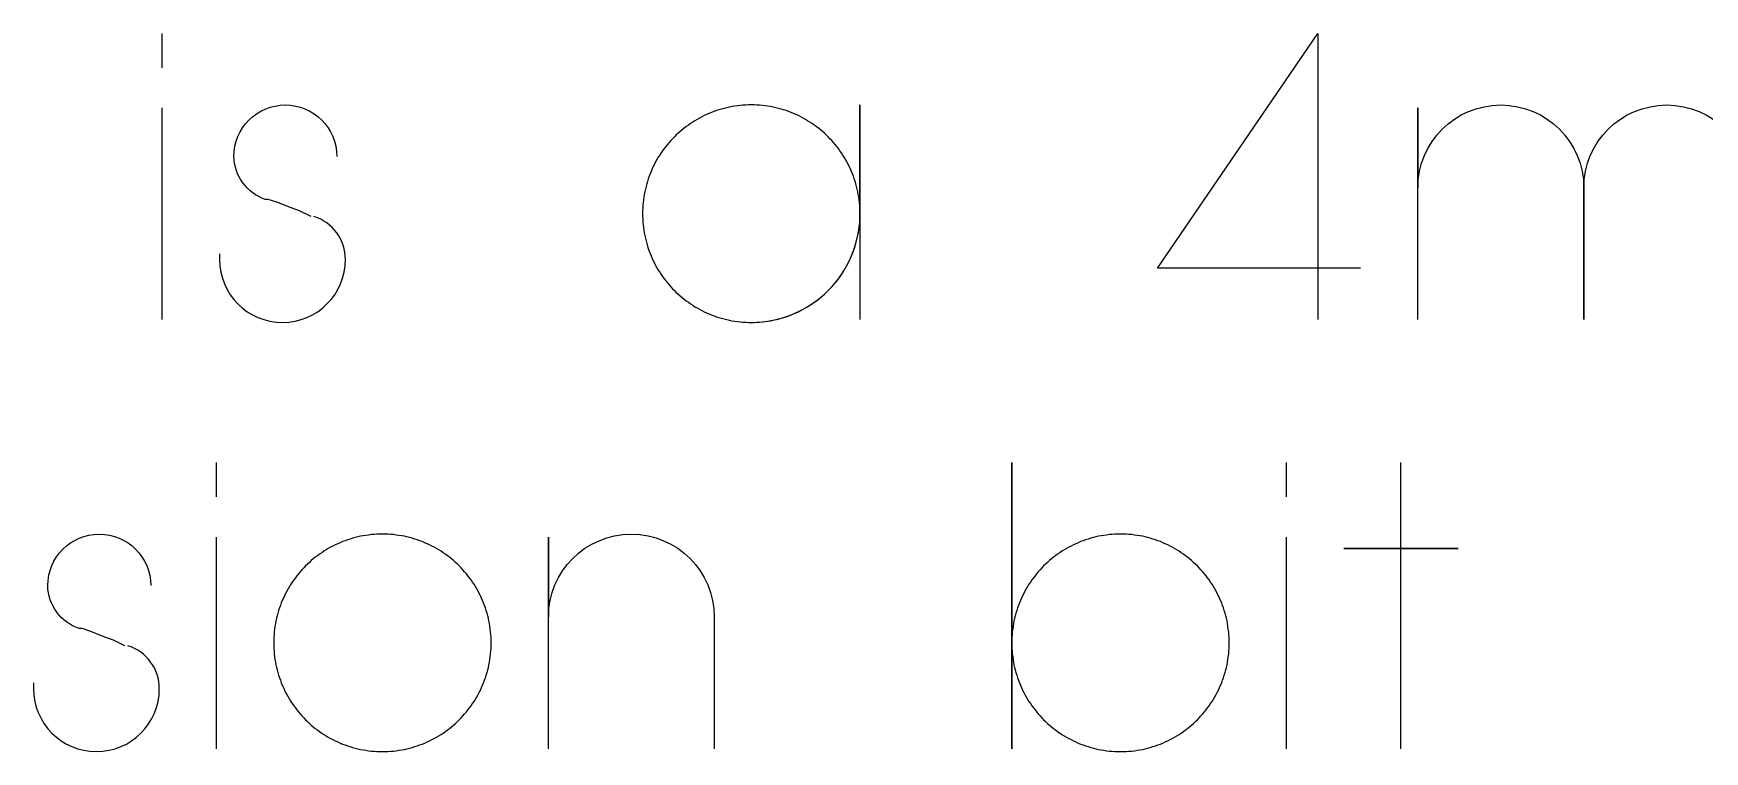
# Model space of a CAD drawing. Extents: x -888 to 5190, y -506 to 2808.
# Drawn here: x -563.2 to -329.5, y 2153.3 to 2253.7 of the extents above; entities that cross this region are included whole.
import ezdxf

# ---------------------------------------------------------------- set-up
doc = ezdxf.new("R2010")
doc.units = 0
doc.layers.add('LAYER_1', color=18, linetype='CONTINUOUS')

msp = doc.modelspace()

# ---------------------------------------------------------------- linework, layer by layer
at = {"layer": 'LAYER_1'}
for points in [[(-545.14, 2248.88), (-545.14, 2253.68)], [(-377.59, 2220.88), (-405.99, 2220.88), (-383.59, 2253.68), (-383.59, 2213.68)], [(-545.14, 2213.68), (-545.14, 2243.28)], [(-537.56, 2188.88), (-537.56, 2193.68)], [(-387.96, 2188.88), (-387.96, 2193.68)], [(-371.96, 2153.68), (-371.96, 2181.68), (-379.96, 2181.68), (-363.96, 2181.68), (-371.96, 2181.68), (-371.96, 2193.68)], [(-537.56, 2153.68), (-537.56, 2183.28)], [(-387.96, 2153.68), (-387.96, 2183.28)]]:
    msp.add_lwpolyline(points, dxfattribs=at)
for points in [[(-524.34, 2228.08), (-525.94, 2228.88), (-527.14, 2229.28), (-529.14, 2230.08), (-530.34, 2230.48), (-530.74, 2230.48, -0.313298), (-535.14, 2236.48, -1), (-520.74, 2236.48)], [(-462.79, 2213.28, 0.421631), (-447.59, 2228.88), (-447.59, 2243.68), (-447.59, 2213.68)], [(-369.59, 2213.68), (-369.59, 2243.28), (-369.59, 2232.08, -1), (-346.39, 2232.08), (-346.39, 2213.68), (-346.39, 2232.08, -1), (-323.19, 2232.08), (-323.19, 2213.68)], [(-537.14, 2222.88), (-537.14, 2222.08, 1), (-519.54, 2222.08, 0.329104), (-523.94, 2228.08)], [(-550.36, 2168.08), (-551.96, 2168.88), (-553.16, 2169.28), (-555.16, 2170.08), (-556.36, 2170.48), (-556.76, 2170.48, -0.313298), (-561.16, 2176.48, -1), (-546.76, 2176.48)], [(-491.16, 2153.68), (-491.16, 2183.28), (-491.16, 2172.08, -1), (-467.96, 2172.08), (-467.96, 2153.68)], [(-563.16, 2162.88), (-563.16, 2162.08, 1), (-545.56, 2162.08, 0.329104), (-549.96, 2168.08)]]:
    msp.add_lwpolyline(points, format="xyb", dxfattribs=at)
for points in [[(-462.79, 2213.28), (-462.4, 2213.29), (-462.01, 2213.3), (-461.62, 2213.33), (-461.24, 2213.36), (-460.85, 2213.41), (-460.48, 2213.46), (-460.1, 2213.52), (-459.73, 2213.59), (-459.36, 2213.67), (-458.99, 2213.76), (-458.63, 2213.86), (-458.27, 2213.97), (-457.92, 2214.08), (-457.56, 2214.21), (-457.22, 2214.34), (-456.87, 2214.48), (-456.54, 2214.63), (-456.2, 2214.78), (-455.87, 2214.95), (-455.55, 2215.12), (-455.22, 2215.3), (-454.91, 2215.48), (-454.6, 2215.68), (-454.29, 2215.88), (-453.99, 2216.09), (-453.7, 2216.3), (-453.41, 2216.53), (-453.12, 2216.75), (-452.84, 2216.99), (-452.57, 2217.23), (-452.3, 2217.48), (-452.04, 2217.74), (-451.79, 2218), (-451.54, 2218.26), (-451.3, 2218.54), (-451.06, 2218.82), (-450.83, 2219.1), (-450.61, 2219.39), (-450.39, 2219.68), (-450.19, 2219.99), (-449.99, 2220.29), (-449.79, 2220.6), (-449.6, 2220.92), (-449.43, 2221.24), (-449.25, 2221.56), (-449.09, 2221.89), (-448.93, 2222.23), (-448.79, 2222.57), (-448.64, 2222.91), (-448.51, 2223.26), (-448.39, 2223.61), (-448.27, 2223.96), (-448.17, 2224.32), (-448.07, 2224.69), (-447.98, 2225.05), (-447.9, 2225.42), (-447.83, 2225.79), (-447.77, 2226.17), (-447.71, 2226.55), (-447.67, 2226.93), (-447.63, 2227.31), (-447.61, 2227.7), (-447.6, 2228.09), (-447.59, 2228.48), (-447.6, 2228.88), (-447.61, 2229.27), (-447.63, 2229.65), (-447.67, 2230.04), (-447.71, 2230.42), (-447.77, 2230.8), (-447.83, 2231.17), (-447.9, 2231.55), (-447.98, 2231.92), (-448.07, 2232.28), (-448.17, 2232.65), (-448.27, 2233), (-448.39, 2233.36), (-448.51, 2233.71), (-448.64, 2234.06), (-448.79, 2234.4), (-448.93, 2234.74), (-449.09, 2235.07), (-449.25, 2235.4), (-449.43, 2235.73), (-449.6, 2236.05), (-449.79, 2236.37), (-449.99, 2236.68), (-450.19, 2236.98), (-450.39, 2237.28), (-450.61, 2237.58), (-450.83, 2237.87), (-451.06, 2238.15), (-451.3, 2238.43), (-451.54, 2238.7), (-451.79, 2238.97), (-452.04, 2239.23), (-452.3, 2239.49), (-452.57, 2239.74), (-452.84, 2239.98), (-453.12, 2240.21), (-453.41, 2240.44), (-453.7, 2240.66), (-453.99, 2240.88), (-454.29, 2241.09), (-454.6, 2241.29), (-454.91, 2241.48), (-455.22, 2241.67), (-455.55, 2241.85), (-455.87, 2242.02), (-456.2, 2242.19), (-456.54, 2242.34), (-456.87, 2242.49), (-457.22, 2242.63), (-457.56, 2242.76), (-457.92, 2242.89), (-458.27, 2243), (-458.63, 2243.11), (-458.99, 2243.21), (-459.36, 2243.29), (-459.73, 2243.38), (-460.1, 2243.45), (-460.48, 2243.51), (-460.85, 2243.56), (-461.24, 2243.61), (-461.62, 2243.64), (-462.01, 2243.66), (-462.4, 2243.68), (-462.79, 2243.68), (-463.18, 2243.68), (-463.57, 2243.66), (-463.96, 2243.64), (-464.34, 2243.61), (-464.73, 2243.56), (-465.11, 2243.51), (-465.48, 2243.45), (-465.85, 2243.38), (-466.22, 2243.29), (-466.59, 2243.21), (-466.95, 2243.11), (-467.31, 2243), (-467.67, 2242.89), (-468.02, 2242.76), (-468.36, 2242.63), (-468.71, 2242.49), (-469.05, 2242.34), (-469.38, 2242.19), (-469.71, 2242.02), (-470.04, 2241.85), (-470.36, 2241.67), (-470.67, 2241.48), (-470.98, 2241.29), (-471.29, 2241.09), (-471.59, 2240.88), (-471.89, 2240.66), (-472.17, 2240.44), (-472.46, 2240.21), (-472.74, 2239.98), (-473.01, 2239.74), (-473.28, 2239.49), (-473.54, 2239.23), (-473.79, 2238.97), (-474.04, 2238.7), (-474.28, 2238.43), (-474.52, 2238.15), (-474.75, 2237.87), (-474.97, 2237.58), (-475.19, 2237.28), (-475.39, 2236.98), (-475.6, 2236.68), (-475.79, 2236.37), (-475.98, 2236.05), (-476.16, 2235.73), (-476.33, 2235.4), (-476.49, 2235.07), (-476.65, 2234.74), (-476.8, 2234.4), (-476.94, 2234.06), (-477.07, 2233.71), (-477.19, 2233.36), (-477.31, 2233), (-477.41, 2232.65), (-477.51, 2232.28), (-477.6, 2231.92), (-477.68, 2231.55), (-477.75, 2231.17), (-477.82, 2230.8), (-477.87, 2230.42), (-477.91, 2230.04), (-477.95, 2229.65), (-477.97, 2229.27), (-477.99, 2228.88), (-477.99, 2228.48), (-477.99, 2228.09), (-477.97, 2227.7), (-477.95, 2227.31), (-477.91, 2226.93), (-477.87, 2226.55), (-477.82, 2226.17), (-477.75, 2225.79), (-477.68, 2225.42), (-477.6, 2225.05), (-477.51, 2224.69), (-477.41, 2224.32), (-477.31, 2223.96), (-477.19, 2223.61), (-477.07, 2223.26), (-476.94, 2222.91), (-476.8, 2222.57), (-476.65, 2222.23), (-476.49, 2221.89), (-476.33, 2221.56), (-476.16, 2221.24), (-475.98, 2220.92), (-475.79, 2220.6), (-475.6, 2220.29), (-475.39, 2219.99), (-475.19, 2219.68), (-474.97, 2219.39), (-474.75, 2219.1), (-474.52, 2218.82), (-474.28, 2218.54), (-474.04, 2218.26), (-473.79, 2218), (-473.54, 2217.74), (-473.28, 2217.48), (-473.01, 2217.23), (-472.74, 2216.99), (-472.46, 2216.75), (-472.17, 2216.53), (-471.89, 2216.3), (-471.59, 2216.09), (-471.29, 2215.88), (-470.98, 2215.68), (-470.67, 2215.48), (-470.36, 2215.3), (-470.04, 2215.12), (-469.71, 2214.95), (-469.38, 2214.78), (-469.05, 2214.63), (-468.71, 2214.48), (-468.36, 2214.34), (-468.02, 2214.21), (-467.67, 2214.08), (-467.31, 2213.97), (-466.95, 2213.86), (-466.59, 2213.76), (-466.22, 2213.67), (-465.85, 2213.59), (-465.48, 2213.52), (-465.11, 2213.46), (-464.73, 2213.41), (-464.34, 2213.36), (-463.96, 2213.33), (-463.57, 2213.3), (-463.18, 2213.29)], [(-426.36, 2153.68), (-426.36, 2193.68), (-426.36, 2168.48), (-426.36, 2168.09), (-426.34, 2167.7), (-426.32, 2167.31), (-426.29, 2166.93), (-426.24, 2166.55), (-426.19, 2166.17), (-426.13, 2165.79), (-426.06, 2165.42), (-425.97, 2165.05), (-425.89, 2164.69), (-425.79, 2164.32), (-425.68, 2163.96), (-425.57, 2163.61), (-425.44, 2163.26), (-425.31, 2162.91), (-425.17, 2162.57), (-425.02, 2162.23), (-424.87, 2161.89), (-424.7, 2161.56), (-424.53, 2161.24), (-424.35, 2160.92), (-424.16, 2160.6), (-423.97, 2160.29), (-423.77, 2159.99), (-423.56, 2159.68), (-423.34, 2159.39), (-423.12, 2159.1), (-422.89, 2158.82), (-422.66, 2158.54), (-422.42, 2158.26), (-422.17, 2158), (-421.91, 2157.74), (-421.65, 2157.48), (-421.38, 2157.23), (-421.11, 2156.99), (-420.83, 2156.75), (-420.55, 2156.53), (-420.26, 2156.3), (-419.96, 2156.09), (-419.66, 2155.88), (-419.36, 2155.68), (-419.05, 2155.48), (-418.73, 2155.3), (-418.41, 2155.12), (-418.08, 2154.95), (-417.75, 2154.78), (-417.42, 2154.63), (-417.08, 2154.48), (-416.74, 2154.34), (-416.39, 2154.21), (-416.04, 2154.08), (-415.68, 2153.97), (-415.33, 2153.86), (-414.96, 2153.76), (-414.6, 2153.67), (-414.23, 2153.59), (-413.85, 2153.52), (-413.48, 2153.46), (-413.1, 2153.41), (-412.72, 2153.36), (-412.33, 2153.33), (-411.95, 2153.3), (-411.56, 2153.29), (-411.16, 2153.28), (-410.77, 2153.29), (-410.38, 2153.3), (-409.99, 2153.33), (-409.61, 2153.36), (-409.23, 2153.41), (-408.85, 2153.46), (-408.47, 2153.52), (-408.1, 2153.59), (-407.73, 2153.67), (-407.37, 2153.76), (-407, 2153.86), (-406.64, 2153.97), (-406.29, 2154.08), (-405.94, 2154.21), (-405.59, 2154.34), (-405.25, 2154.48), (-404.91, 2154.63), (-404.57, 2154.78), (-404.24, 2154.95), (-403.92, 2155.12), (-403.6, 2155.3), (-403.28, 2155.48), (-402.97, 2155.68), (-402.67, 2155.88), (-402.36, 2156.09), (-402.07, 2156.3), (-401.78, 2156.53), (-401.5, 2156.75), (-401.22, 2156.99), (-400.94, 2157.23), (-400.68, 2157.48), (-400.42, 2157.74), (-400.16, 2158), (-399.91, 2158.26), (-399.67, 2158.54), (-399.43, 2158.82), (-399.21, 2159.1), (-398.98, 2159.39), (-398.77, 2159.68), (-398.56, 2159.99), (-398.36, 2160.29), (-398.16, 2160.6), (-397.98, 2160.92), (-397.8, 2161.24), (-397.63, 2161.56), (-397.46, 2161.89), (-397.31, 2162.23), (-397.16, 2162.57), (-397.02, 2162.91), (-396.89, 2163.26), (-396.76, 2163.61), (-396.65, 2163.96), (-396.54, 2164.32), (-396.44, 2164.69), (-396.35, 2165.05), (-396.27, 2165.42), (-396.2, 2165.79), (-396.14, 2166.17), (-396.09, 2166.55), (-396.04, 2166.93), (-396.01, 2167.31), (-395.98, 2167.7), (-395.97, 2168.09), (-395.96, 2168.48), (-395.97, 2168.88), (-395.98, 2169.27), (-396.01, 2169.65), (-396.04, 2170.04), (-396.09, 2170.42), (-396.14, 2170.8), (-396.2, 2171.17), (-396.27, 2171.55), (-396.35, 2171.92), (-396.44, 2172.28), (-396.54, 2172.65), (-396.65, 2173), (-396.76, 2173.36), (-396.89, 2173.71), (-397.02, 2174.06), (-397.16, 2174.4), (-397.31, 2174.74), (-397.46, 2175.07), (-397.63, 2175.4), (-397.8, 2175.73), (-397.98, 2176.05), (-398.16, 2176.37), (-398.36, 2176.68), (-398.56, 2176.98), (-398.77, 2177.28), (-398.98, 2177.58), (-399.21, 2177.87), (-399.43, 2178.15), (-399.67, 2178.43), (-399.91, 2178.7), (-400.16, 2178.97), (-400.42, 2179.23), (-400.68, 2179.49), (-400.94, 2179.74), (-401.22, 2179.98), (-401.5, 2180.21), (-401.78, 2180.44), (-402.07, 2180.66), (-402.36, 2180.88), (-402.67, 2181.09), (-402.97, 2181.29), (-403.28, 2181.48), (-403.6, 2181.67), (-403.92, 2181.85), (-404.24, 2182.02), (-404.57, 2182.19), (-404.91, 2182.34), (-405.25, 2182.49), (-405.59, 2182.63), (-405.94, 2182.76), (-406.29, 2182.89), (-406.64, 2183), (-407, 2183.11), (-407.37, 2183.21), (-407.73, 2183.29), (-408.1, 2183.38), (-408.47, 2183.45), (-408.85, 2183.51), (-409.23, 2183.56), (-409.61, 2183.61), (-409.99, 2183.64), (-410.38, 2183.66), (-410.77, 2183.68), (-411.16, 2183.68), (-411.56, 2183.68), (-411.95, 2183.66), (-412.33, 2183.64), (-412.72, 2183.61), (-413.1, 2183.56), (-413.48, 2183.51), (-413.85, 2183.45), (-414.23, 2183.38), (-414.6, 2183.29), (-414.96, 2183.21), (-415.33, 2183.11), (-415.68, 2183), (-416.04, 2182.89), (-416.39, 2182.76), (-416.74, 2182.63), (-417.08, 2182.49), (-417.42, 2182.34), (-417.75, 2182.19), (-418.08, 2182.02), (-418.41, 2181.85), (-418.73, 2181.67), (-419.05, 2181.48), (-419.36, 2181.29), (-419.66, 2181.09), (-419.96, 2180.88), (-420.26, 2180.66), (-420.55, 2180.44), (-420.83, 2180.21), (-421.11, 2179.98), (-421.38, 2179.74), (-421.65, 2179.49), (-421.91, 2179.23), (-422.17, 2178.97), (-422.42, 2178.7), (-422.66, 2178.43), (-422.89, 2178.15), (-423.12, 2177.87), (-423.34, 2177.58), (-423.56, 2177.28), (-423.77, 2176.98), (-423.97, 2176.68), (-424.16, 2176.37), (-424.35, 2176.05), (-424.53, 2175.73), (-424.7, 2175.4), (-424.87, 2175.07), (-425.02, 2174.74), (-425.17, 2174.4), (-425.31, 2174.06), (-425.44, 2173.71), (-425.57, 2173.36), (-425.68, 2173), (-425.79, 2172.65), (-425.89, 2172.28), (-425.97, 2171.92), (-426.06, 2171.55), (-426.13, 2171.17), (-426.19, 2170.8), (-426.24, 2170.42), (-426.29, 2170.04), (-426.32, 2169.65), (-426.34, 2169.27), (-426.36, 2168.88), (-426.36, 2168.48)], [(-514.36, 2153.28), (-513.97, 2153.29), (-513.58, 2153.3), (-513.19, 2153.33), (-512.81, 2153.36), (-512.43, 2153.41), (-512.05, 2153.46), (-511.67, 2153.52), (-511.3, 2153.59), (-510.93, 2153.67), (-510.57, 2153.76), (-510.2, 2153.86), (-509.84, 2153.97), (-509.49, 2154.08), (-509.14, 2154.21), (-508.79, 2154.34), (-508.45, 2154.48), (-508.11, 2154.63), (-507.77, 2154.78), (-507.44, 2154.95), (-507.12, 2155.12), (-506.8, 2155.3), (-506.48, 2155.48), (-506.17, 2155.68), (-505.87, 2155.88), (-505.56, 2156.09), (-505.27, 2156.3), (-504.98, 2156.53), (-504.7, 2156.75), (-504.42, 2156.99), (-504.14, 2157.23), (-503.88, 2157.48), (-503.62, 2157.74), (-503.36, 2158), (-503.11, 2158.26), (-502.87, 2158.54), (-502.63, 2158.82), (-502.41, 2159.1), (-502.18, 2159.39), (-501.97, 2159.68), (-501.76, 2159.99), (-501.56, 2160.29), (-501.36, 2160.6), (-501.18, 2160.92), (-501, 2161.24), (-500.83, 2161.56), (-500.66, 2161.89), (-500.51, 2162.23), (-500.36, 2162.57), (-500.22, 2162.91), (-500.09, 2163.26), (-499.96, 2163.61), (-499.85, 2163.96), (-499.74, 2164.32), (-499.64, 2164.69), (-499.55, 2165.05), (-499.47, 2165.42), (-499.4, 2165.79), (-499.34, 2166.17), (-499.29, 2166.55), (-499.24, 2166.93), (-499.21, 2167.31), (-499.18, 2167.7), (-499.17, 2168.09), (-499.16, 2168.48), (-499.17, 2168.88), (-499.18, 2169.27), (-499.21, 2169.65), (-499.24, 2170.04), (-499.29, 2170.42), (-499.34, 2170.8), (-499.4, 2171.17), (-499.47, 2171.55), (-499.55, 2171.92), (-499.64, 2172.28), (-499.74, 2172.65), (-499.85, 2173), (-499.96, 2173.36), (-500.09, 2173.71), (-500.22, 2174.06), (-500.36, 2174.4), (-500.51, 2174.74), (-500.66, 2175.07), (-500.83, 2175.4), (-501, 2175.73), (-501.18, 2176.05), (-501.36, 2176.37), (-501.56, 2176.68), (-501.76, 2176.98), (-501.97, 2177.28), (-502.18, 2177.58), (-502.41, 2177.87), (-502.63, 2178.15), (-502.87, 2178.43), (-503.11, 2178.7), (-503.36, 2178.97), (-503.62, 2179.23), (-503.88, 2179.49), (-504.14, 2179.74), (-504.42, 2179.98), (-504.7, 2180.21), (-504.98, 2180.44), (-505.27, 2180.66), (-505.56, 2180.88), (-505.87, 2181.09), (-506.17, 2181.29), (-506.48, 2181.48), (-506.8, 2181.67), (-507.12, 2181.85), (-507.44, 2182.02), (-507.77, 2182.19), (-508.11, 2182.34), (-508.45, 2182.49), (-508.79, 2182.63), (-509.14, 2182.76), (-509.49, 2182.89), (-509.84, 2183), (-510.2, 2183.11), (-510.57, 2183.21), (-510.93, 2183.29), (-511.3, 2183.38), (-511.67, 2183.45), (-512.05, 2183.51), (-512.43, 2183.56), (-512.81, 2183.61), (-513.19, 2183.64), (-513.58, 2183.66), (-513.97, 2183.68), (-514.36, 2183.68), (-514.76, 2183.68), (-515.15, 2183.66), (-515.53, 2183.64), (-515.92, 2183.61), (-516.3, 2183.56), (-516.68, 2183.51), (-517.05, 2183.45), (-517.43, 2183.38), (-517.8, 2183.29), (-518.16, 2183.21), (-518.53, 2183.11), (-518.88, 2183), (-519.24, 2182.89), (-519.59, 2182.76), (-519.94, 2182.63), (-520.28, 2182.49), (-520.62, 2182.34), (-520.95, 2182.19), (-521.28, 2182.02), (-521.61, 2181.85), (-521.93, 2181.67), (-522.25, 2181.48), (-522.56, 2181.29), (-522.86, 2181.09), (-523.16, 2180.88), (-523.46, 2180.66), (-523.75, 2180.44), (-524.03, 2180.21), (-524.31, 2179.98), (-524.58, 2179.74), (-524.85, 2179.49), (-525.11, 2179.23), (-525.37, 2178.97), (-525.62, 2178.7), (-525.86, 2178.43), (-526.09, 2178.15), (-526.32, 2177.87), (-526.54, 2177.58), (-526.76, 2177.28), (-526.97, 2176.98), (-527.17, 2176.68), (-527.36, 2176.37), (-527.55, 2176.05), (-527.73, 2175.73), (-527.9, 2175.4), (-528.07, 2175.07), (-528.22, 2174.74), (-528.37, 2174.4), (-528.51, 2174.06), (-528.64, 2173.71), (-528.77, 2173.36), (-528.88, 2173), (-528.99, 2172.65), (-529.09, 2172.28), (-529.17, 2171.92), (-529.26, 2171.55), (-529.33, 2171.17), (-529.39, 2170.8), (-529.44, 2170.42), (-529.49, 2170.04), (-529.52, 2169.65), (-529.54, 2169.27), (-529.56, 2168.88), (-529.56, 2168.48), (-529.56, 2168.09), (-529.54, 2167.7), (-529.52, 2167.31), (-529.49, 2166.93), (-529.44, 2166.55), (-529.39, 2166.17), (-529.33, 2165.79), (-529.26, 2165.42), (-529.17, 2165.05), (-529.09, 2164.69), (-528.99, 2164.32), (-528.88, 2163.96), (-528.77, 2163.61), (-528.64, 2163.26), (-528.51, 2162.91), (-528.37, 2162.57), (-528.22, 2162.23), (-528.07, 2161.89), (-527.9, 2161.56), (-527.73, 2161.24), (-527.55, 2160.92), (-527.36, 2160.6), (-527.17, 2160.29), (-526.97, 2159.99), (-526.76, 2159.68), (-526.54, 2159.39), (-526.32, 2159.1), (-526.09, 2158.82), (-525.86, 2158.54), (-525.62, 2158.26), (-525.37, 2158), (-525.11, 2157.74), (-524.85, 2157.48), (-524.58, 2157.23), (-524.31, 2156.99), (-524.03, 2156.75), (-523.75, 2156.53), (-523.46, 2156.3), (-523.16, 2156.09), (-522.86, 2155.88), (-522.56, 2155.68), (-522.25, 2155.48), (-521.93, 2155.3), (-521.61, 2155.12), (-521.28, 2154.95), (-520.95, 2154.78), (-520.62, 2154.63), (-520.28, 2154.48), (-519.94, 2154.34), (-519.59, 2154.21), (-519.24, 2154.08), (-518.88, 2153.97), (-518.53, 2153.86), (-518.16, 2153.76), (-517.8, 2153.67), (-517.43, 2153.59), (-517.05, 2153.52), (-516.68, 2153.46), (-516.3, 2153.41), (-515.92, 2153.36), (-515.53, 2153.33), (-515.15, 2153.3), (-514.76, 2153.29)]]:
    msp.add_lwpolyline(points, close=True, dxfattribs=at)

doc.saveas('drawing.dxf')
